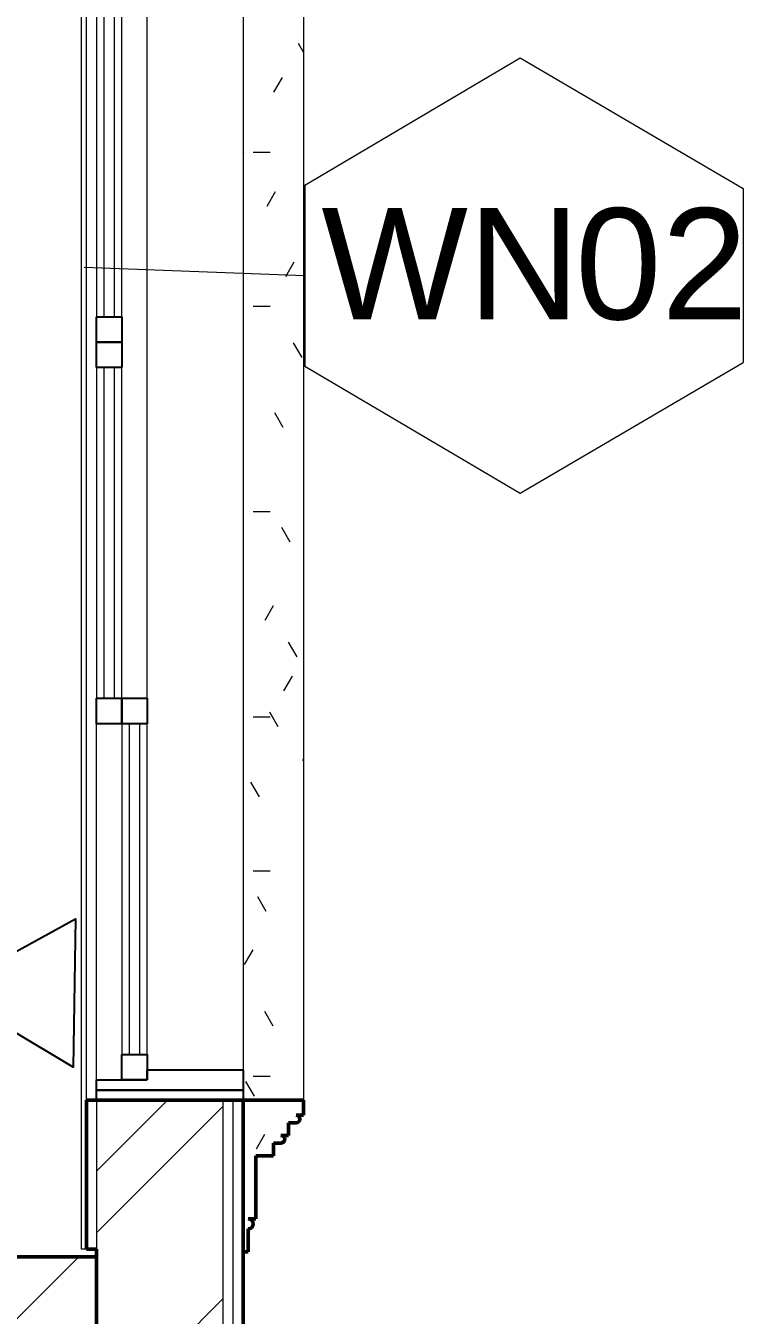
# Model space of a CAD drawing. Header units: millimetres. Extents: x -9358 to 257996, y -67499 to 9117.
# Drawn here: x 50760 to 52181, y -8224 to -5672 of the extents above; entities that cross this region are included whole.
import ezdxf

# ---------------------------------------------------------------- set-up
doc = ezdxf.new("R2010")
doc.units = ezdxf.units.MM
doc.header["$LTSCALE"] = 1000
for name, color, linetype, lineweight in [('A-TYP-WIN', 8, 'Continuous', 0), ('A-WAL-CLD', 8, 'Continuous', 9), ('A-WAL-CMU', 8, 'Continuous', 50), ('A-WAL-LOW-20', 8, 'Continuous', 18), ('A-WAL-LOW-30', 8, 'Continuous', 18), ('A-WAL-PAT-1', 8, 'Continuous', 9), ('A-WIN', 8, 'Continuous', 9), ('A-WIN-1', 8, 'Continuous', 25), ('A-WIN-2', 8, 'Continuous', 18)]:
    doc.layers.add(name, color=color, linetype=linetype, lineweight=lineweight)
doc.layers.add('CCTV', color=4, linetype='Continuous')
doc.layers.add('DATANET', color=4, linetype='Continuous')
doc.styles.add('Arial_8', font='arial.ttf', dxfattribs={"height": 220})
pattern_1 = [(180, (51000, -8200), (-406.4, -101.6), [33.528, -271.272, 33.528, -271.272, -1625.6]), (180, (51000, -8200), (-406.4, -101.6), [-609.6, 33.528, -576.072, 33.528, -271.272, -711.2]), (180, (51000, -8200), (-406.4, -101.6), [-1524, 33.528, -169.672, 33.528, -474.472]), (300, (50847.6, -8250.8), (291.18818, -301.15272), [33.528, -271.272, 33.528, -271.272, -1625.6]), (300, (50847.6, -8250.8), (291.18818, -301.15272), [-609.6, 33.528, -576.072, 33.528, -271.272, -711.2]), (300, (50847.6, -8250.8), (291.18818, -301.15272), [-1524, 33.528, -169.672, 33.528, -474.472]), (60, (50796.8, -8454), (115.21182, 402.75272), [33.528, -271.272, 33.528, -271.272, -1625.6]), (60, (50796.8, -8454), (115.21182, 402.75272), [-609.6, 33.528, -576.072, 33.528, -271.272, -711.2]), (60, (50796.8, -8454), (115.21182, 402.75272), [-1524, 33.528, -169.672, 33.528, -474.472])]

# ---------------------------------------------------------------- blocks, each defined once
blk = doc.blocks.new('Window Tag - Window Tag-41068-01-Ground Floor Plan')
at = {"layer": 'A-TYP-WIN'}
for p, q in [((-4.506, 1.627), (-0.238, 4.142)), ((-0.238, 4.142), (4.181, 1.556)), ((-4.506, 1.627), (-4.506, -1.959)), ((4.181, 1.556), (4.181, -1.888)), ((-4.506, -1.959), (-0.238, -4.474)), ((-0.238, -4.474), (4.181, -1.888))]:
    blk.add_line(p, q, dxfattribs=at)
blk = doc.blocks.new('D-V')
at = {"color": 3}
blk.add_lwpolyline([(1.2, 256.5), (146.9, 0), (-146.9, 0), (1.2, 256.5)], dxfattribs=at)
at = {"layer": 'CCTV', "color": 2}
blk.add_attdef('D-V', (-225.1, 246.5), '', height=170, dxfattribs=at)
blk = doc.blocks.new('Sliding_Window_Double - 3000 x 2700-V66-01-Ground Floor Furniture Plan')
at = {"layer": 'A-WIN'}
for p, q in [((-1336.3, 99.4), (1543.7, 99.4)), ((808.2, -90.6), (-600.9, -90.6)), ((1513.7, -90.6), (859.1, -90.6)), ((53.7, -140.6), (-600.9, -140.6)), ((808.2, -140.6), (153.7, -140.6)), ((859.1, -140.6), (1513.7, -140.6)), ((-600.9, -190.6), (53.7, -190.6)), ((153.7, -190.6), (808.2, -190.6)), ((1563.7, -190.6), (859.1, -190.6))]:
    blk.add_line(p, q, dxfattribs=at)
at = {"layer": 'A-WIN-1'}
for p, q in [((1543.7, 99.4), (1583.7, 99.4)), ((1543.7, -90.6), (1543.7, 99.4)), ((1583.7, 99.4), (1583.7, -190.6)), ((1583.7, 99.4), (1603.7, 99.4)), ((1583.7, -190.6), (1583.7, 99.4)), ((808.2, -140.6), (808.2, -90.6)), ((808.2, -90.6), (859.1, -90.6)), ((859.1, -90.6), (859.1, -140.6)), ((1513.7, -140.6), (1513.7, -90.6)), ((1513.7, -90.6), (1563.7, -90.6)), ((1563.7, -90.6), (1543.7, -90.6)), ((1563.7, -190.6), (1563.7, -90.6)), ((1563.7, -90.6), (1563.7, -140.6)), ((53.7, -190.6), (53.7, -140.6)), ((53.7, -140.6), (103.7, -140.6)), ((103.7, -190.6), (103.7, -140.6)), ((103.7, -140.6), (153.7, -140.6)), ((103.7, -140.6), (103.7, -190.6)), ((153.7, -140.6), (153.7, -190.6)), ((808.2, -190.6), (808.2, -140.6)), ((808.2, -140.6), (859.1, -140.6)), ((859.1, -140.6), (808.2, -140.6)), ((859.1, -140.6), (859.1, -190.6)), ((1563.7, -140.6), (1513.7, -140.6)), ((103.7, -190.6), (53.7, -190.6)), ((153.7, -190.6), (103.7, -190.6)), ((859.1, -190.6), (808.2, -190.6)), ((1583.7, -190.6), (1563.7, -190.6)), ((1603.7, -190.6), (1583.7, -190.6))]:
    blk.add_line(p, q, dxfattribs=at)
at = {"layer": 'A-WIN-2'}
for p, q in [((859.1, -105.6), (1513.7, -105.6)), ((859.1, -125.6), (859.1, -105.6)), ((1513.7, -125.6), (859.1, -125.6)), ((1513.7, -105.6), (1513.7, -125.6)), ((-600.9, -155.6), (53.7, -155.6)), ((53.7, -175.6), (-600.9, -175.6)), ((53.7, -155.6), (53.7, -175.6)), ((153.7, -155.6), (808.2, -155.6)), ((153.7, -175.6), (153.7, -155.6)), ((808.2, -175.6), (153.7, -175.6)), ((808.2, -155.6), (808.2, -175.6))]:
    blk.add_line(p, q, dxfattribs=at)
blk = doc.blocks.new('FP_83-01-Ground Floor Furniture Plan')
at = {"layer": 'A-WAL-LOW-20'}
blk.add_line((-302.5, -512.5), (-302.5, -520), dxfattribs=at)
blk = doc.blocks.new('FP_84-01-Ground Floor Furniture Plan')
at = {"layer": 'A-WAL-LOW-20'}
blk.add_line((-272.5, -472.5), (-272.5, -480), dxfattribs=at)
blk = doc.blocks.new('FP_85-01-Ground Floor Furniture Plan')
at = {"layer": 'A-WAL-LOW-20'}
blk.add_line((-210, -305), (-210, -315), dxfattribs=at)
blk = doc.blocks.new('Walls 92 - Walls 78-2780575-01-Ground Floor Furniture Plan')
at = {"layer": 'A-WAL-PAT-1'}
h = blk.add_hatch(dxfattribs=at)
h.set_pattern_fill('FP_141', color=256, style=0, pattern_type=2)
h.set_pattern_definition(pattern_1)
h.paths.add_polyline_path([(-200, -250), (-200, -295), (-208.7, -300), (-208.7, -310), (-200, -315), (-215, -315), (-215, -440), (-250, -440), (-250, -465), (-265, -465), (-271.5, -468.7), (-271.5, -476.2), (-265, -480), (-280, -480), (-280, -505), (-295, -505), (-301.5, -508.7), (-301.5, -516.2), (-295, -520), (-310, -520), (-310, -550), (-190, -550), (-190, -250)], flags=0)
h.paths.add_polyline_path([(-310, -3550), (-310, -3580), (-295, -3580), (-301.5, -3583.8), (-301.5, -3591.3), (-295, -3595), (-280, -3595), (-280, -3620), (-265, -3620), (-271.5, -3623.8), (-271.5, -3631.3), (-265, -3635), (-250, -3635), (-250, -3660), (-215, -3660), (-215, -3785), (-200, -3785), (-208.7, -3790), (-208.7, -3800), (-200, -3805), (-200, -3850), (-190, -3850), (-190, -3550), (-255.9, -3550)], flags=0)
h = blk.add_hatch(dxfattribs=at)
h.set_pattern_fill('FP_141', color=256, style=0, pattern_type=2)
h.set_pattern_definition(pattern_1)
h.paths.add_polyline_path([(-250, -550), (-310, -550), (-310, -3550), (-190, -3550), (-190, -550), (-215, -550)], flags=0)
at = {"layer": 'A-WAL-CMU'}
for p, q in [((-190, -250), (-200, -250)), ((-200, -250), (-200, -295)), ((-190, -550), (-190, -250)), ((-200, -315), (-215, -315)), ((-215, -315), (-215, -440)), ((-215, -440), (-250, -440)), ((-250, -440), (-250, -465)), ((-265, -480), (-280, -480)), ((-280, -480), (-280, -505)), ((-250, -465), (-265, -465)), ((-280, -505), (-295, -505)), ((-295, -520), (-310, -520)), ((-310, -520), (-310, -550)), ((-310, -550), (-190, -550))]:
    blk.add_line(p, q, dxfattribs=at)
for centre, radius in [((-200, -305), 10), ((-265, -472.5), 7.5), ((-295, -512.5), 7.5)]:
    blk.add_arc(centre, radius, 90, 270, dxfattribs=at)
at = {"layer": 'A-WAL-LOW-20'}
blk.add_line((-310, -3550), (-310, -550), dxfattribs=at)
for points in [[(-200, -295), (-200.9, -295), (-202.2, -295.2), (-203.8, -295.7), (-205, -296.3), (-205.9, -296.9), (-206.6, -297.5), (-207.2, -298.1), (-207.8, -298.7), (-208.3, -299.4), (-208.7, -300), (-209, -300.6), (-209.2, -301.2), (-209.5, -301.8), (-209.7, -302.4), (-209.8, -303), (-209.9, -303.7), (-210, -304.3), (-210, -305), (-210, -305.7), (-209.9, -306.3), (-209.8, -307), (-209.7, -307.6), (-209.5, -308.2), (-209.2, -308.8), (-209, -309.4), (-208.7, -310), (-208.3, -310.6), (-207.8, -311.3), (-207.2, -311.9), (-206.6, -312.5), (-205.9, -313.1), (-205, -313.7), (-203.8, -314.3), (-202.2, -314.8), (-200.9, -315), (-200, -315)], [(-265, -465), (-265.7, -465), (-266.6, -465.1), (-267.9, -465.6), (-268.8, -466), (-269.4, -466.4), (-269.9, -466.9), (-270.4, -467.3), (-270.9, -467.8), (-271.2, -468.3), (-271.5, -468.7), (-271.7, -469.2), (-271.9, -469.6), (-272.1, -470.1), (-272.2, -470.6), (-272.4, -471), (-272.4, -471.5), (-272.5, -472), (-272.5, -472.5), (-272.5, -473), (-272.4, -473.5), (-272.4, -474), (-272.2, -474.4), (-272.1, -474.9), (-271.9, -475.4), (-271.7, -475.8), (-271.5, -476.3), (-271.2, -476.7), (-270.9, -477.2), (-270.4, -477.7), (-269.9, -478.1), (-269.4, -478.6), (-268.8, -479), (-267.9, -479.4), (-266.6, -479.9), (-265.7, -480), (-265, -480)], [(-295, -505), (-295.7, -505), (-296.6, -505.1), (-297.9, -505.6), (-298.8, -506), (-299.4, -506.4), (-299.9, -506.9), (-300.4, -507.3), (-300.9, -507.8), (-301.2, -508.3), (-301.5, -508.7), (-301.7, -509.2), (-301.9, -509.6), (-302.1, -510.1), (-302.2, -510.6), (-302.4, -511), (-302.4, -511.5), (-302.5, -512), (-302.5, -512.5), (-302.5, -513), (-302.4, -513.5), (-302.4, -514), (-302.2, -514.4), (-302.1, -514.9), (-301.9, -515.4), (-301.7, -515.8), (-301.5, -516.3), (-301.2, -516.7), (-300.9, -517.2), (-300.4, -517.7), (-299.9, -518.1), (-299.4, -518.6), (-298.8, -519), (-297.9, -519.4), (-296.6, -519.9), (-295.7, -520), (-295, -520)]]:
    blk.add_open_spline(points, degree=3, knots=[-1, -1, -1, -1, -0.916667, -0.875, -0.833333, -0.791667, -0.770833, -0.75, -0.708333, -0.6875, -0.666667, -0.645833, -0.625, -0.604167, -0.583333, -0.5625, -0.541667, -0.520833, -0.5, -0.479167, -0.458333, -0.4375, -0.416667, -0.395833, -0.375, -0.354167, -0.333333, -0.3125, -0.291667, -0.25, -0.229167, -0.208333, -0.166667, -0.125, -0.083333, 0, 0, 0, 0], dxfattribs=at)
for name in ['FP_85-01-Ground Floor Furniture Plan', 'FP_84-01-Ground Floor Furniture Plan', 'FP_83-01-Ground Floor Furniture Plan']:
    blk.add_blockref(name, (0, 0), dxfattribs=at)
blk = doc.blocks.new('G')
at = {"layer": 'A-WAL-PAT-1'}
h = blk.add_hatch(dxfattribs=at)
h.set_pattern_fill('FP_2', color=256, style=0, pattern_type=2)
h.set_pattern_definition([(0, (0, 0), (812.8, 203.2), [33.528, -576.072, 33.528, -576.072, -3251.2]), (0, (0, 0), (812.8, 203.2), [-1219.2, 33.528, -1185.672, 33.528, -576.072, -1422.4]), (0, (0, 0), (812.8, 203.2), [-3048, 33.528, -372.872, 33.528, -982.472]), (120, (304.8, 101.6), (-582.3764, 602.30545), [33.528, -576.072, 33.528, -576.072, -3251.2]), (120, (304.8, 101.6), (-582.3764, 602.30545), [-1219.2, 33.528, -1185.672, 33.528, -576.072, -1422.4]), (120, (304.8, 101.6), (-582.3764, 602.30545), [-3048, 33.528, -372.872, 33.528, -982.472]), (240, (406.4, 508), (-230.4236, -805.50545), [33.528, -576.072, 33.528, -576.072, -3251.2]), (240, (406.4, 508), (-230.4236, -805.50545), [-1219.2, 33.528, -1185.672, 33.528, -576.072, -1422.4]), (240, (406.4, 508), (-230.4236, -805.50545), [-3048, 33.528, -372.872, 33.528, -982.472])])
h.paths.add_polyline_path([(50900, -7945), (50900, -7650), (50880, -7650), (50880, -7945)], flags=0)
h.paths.add_polyline_path([(50900, -4588), (50900, -3550), (50880, -3550), (50880, -4588)], flags=0)
h.paths.add_polyline_path([(50900, -550), (50900, -170), (50880, -170), (50880, -550)], flags=0)
h = blk.add_hatch(dxfattribs=at)
h.set_pattern_fill('FP_1', color=256, style=0, pattern_type=2)
h.set_pattern_definition([(45, (0, 0), (-251.4472, 251.4472), []), (45, (0, 381), (-251.4472, 251.4472), [])])
h.paths.add_polyline_path([(51150, -8260), (51150, -7650), (50900, -7650), (50900, -8260)], flags=0)
h = blk.add_hatch(dxfattribs=at)
h.set_pattern_fill('FP_4', color=256, style=0, pattern_type=2)
h.set_pattern_definition([(45, (0, 0), (-106.066, 106.066), [])])
h.paths.add_polyline_path([(47323.4, -8260), (50900, -8260), (50900, -7960), (44159.7, -7960), (44159.7, -8260), (45357.1, -8260)], flags=0)
at = {"layer": 'A-WAL-CLD'}
for p, q in [((50900, -7650), (50900, -7945)), ((51150, -7650), (51150, -10960)), ((51170, -7650), (51170, -12250))]:
    blk.add_line(p, q, dxfattribs=at)
at = {"layer": 'A-WAL-CMU'}
for p, q in [((51190, -7650), (50880, -7650)), ((50880, -7650), (50880, -7945)), ((51190, -12250), (51190, -7650)), ((45220, -7960), (50900, -7960)), ((50880, -7945), (50900, -7945)), ((50900, -7945), (50900, -8260)), ((50900, -8280), (50900, -7960))]:
    blk.add_line(p, q, dxfattribs=at)
at = {"layer": 'A-WAL-LOW-30'}
for p, q in [((50870, -7945), (50870, -4680)), ((50880, -7650), (50880, -4670)), ((50880, -7945), (50870, -7945))]:
    blk.add_line(p, q, dxfattribs=at)
at = {"layer": 'A-WAL-LOW-20', "rotation": 180}
blk.add_blockref('Walls 92 - Walls 78-2780575-01-Ground Floor Furniture Plan', (51000, -8200), dxfattribs=at)
at = {"layer": 'A-WIN', "rotation": 270.0000000000002}
blk.add_blockref('Sliding_Window_Double - 3000 x 2700-V66-01-Ground Floor Furniture Plan', (51090.6, -6046.3), dxfattribs=at)

msp = doc.modelspace()

# ---------------------------------------------------------------- block references
msp.add_blockref('G', (0, -148.1))

# ---------------------------------------------------------------- next in the draw order: linework, layer by layer
at = {"layer": 'A-TYP-WIN'}
msp.add_line((50875, -6150), (51312, -6166.6), dxfattribs=at)

# ---------------------------------------------------------------- next in the draw order: block references
at = {"layer": 'A-TYP-WIN', "xscale": 99.99999999999991, "yscale": 99.99999999999991, "zscale": 99.99999999999991}
msp.add_blockref('Window Tag - Window Tag-41068-01-Ground Floor Plan', (51762.7, -6150), dxfattribs=at)
at = {"layer": 'DATANET', "color": 3}
ref = msp.add_blockref('D-V', (50856, -7586.1), dxfattribs=dict(at, rotation=89.13717698291897))
ref.add_attrib('D-V', 'D-V', (50580.5, -7815.9), dxfattribs={"layer": 'CCTV', "color": 3, "height": 170, "rotation": 89.1372})

# ---------------------------------------------------------------- next in the draw order: texts
at = {"layer": 'A-TYP-WIN', "char_height": 220, "attachment_point": 1, "style": 'Arial_8'}
for s, insert, width in [('WN', (51345.2, -6033.1), 609.282), ('02', (51847.9, -6033.1), 400.844)]:
    msp.add_mtext(s, dxfattribs=dict(at, insert=insert, width=width))

doc.saveas('drawing.dxf')
